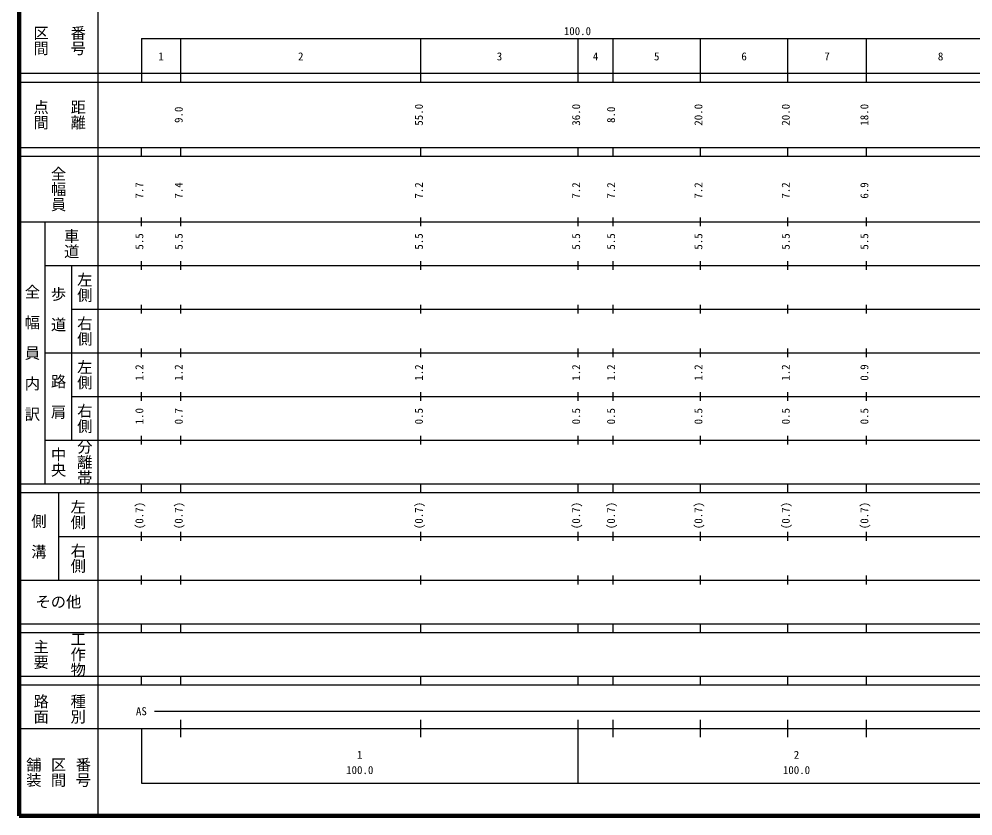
# Model space of a CAD drawing. Units: millimetres on the paper, enlarged 1000 times. Extents: x 40000 to 680000, y 20000 to 380000.
# Drawn here: x 40000 to 258398, y 20000 to 202409 of the extents above; entities that cross this region are included whole.
import ezdxf
from ezdxf.enums import TextEntityAlignment as Align

# ---------------------------------------------------------------- set-up
doc = ezdxf.new("R2010")
doc.units = ezdxf.units.MM
doc.header["$LTSCALE"] = 1000
doc.layers.add('M-TTL', color=2, linetype='Continuous', lineweight=140)
doc.layers.add('M-TTL-BAND', color=7, linetype='Continuous', lineweight=25)
doc.styles.add('@ＭＳ ゴシック', font='')
doc.styles.add('ＭＳ ゴシック', font='')
doc.styles.get('@ＭＳ ゴシック').set_extended_font_data('@MS Gothic')
doc.styles.get('ＭＳ ゴシック').set_extended_font_data('MS Gothic')

msp = doc.modelspace()

# ---------------------------------------------------------------- linework, layer by layer
at = {"layer": 'M-TTL'}
for p, q in [((40000, 380000), (40000, 20000)), ((40000, 20000), (680000, 20000))]:
    msp.add_line(p, q, dxfattribs=at)
at = {"layer": 'M-TTL-BAND'}
for p, q in [((58000, 370000), (58000, 20000)), ((68000, 198000), (579000, 198000)), ((68000, 198000), (68000, 188000)), ((77000, 188000), (77000, 198000)), ((132000, 188000), (132000, 198000)), ((168000, 188000), (168000, 198000)), ((176000, 188000), (176000, 198000)), ((196000, 188000), (196000, 198000)), ((216000, 188000), (216000, 198000)), ((234000, 188000), (234000, 198000)), ((40000, 190000), (579000, 190000)), ((40000, 188000), (579000, 188000)), ((40000, 173000), (579000, 173000)), ((68000, 171000), (68000, 173000)), ((77000, 171000), (77000, 173000)), ((132000, 171000), (132000, 173000)), ((168000, 171000), (168000, 173000)), ((176000, 171000), (176000, 173000)), ((196000, 171000), (196000, 173000)), ((216000, 171000), (216000, 173000)), ((234000, 171000), (234000, 173000)), ((40000, 171000), (579000, 171000)), ((40000, 156000), (579000, 156000)), ((46000, 96000), (46000, 156000)), ((68000, 155000), (68000, 157000)), ((77000, 155000), (77000, 157000)), ((132000, 155000), (132000, 157000)), ((168000, 155000), (168000, 157000)), ((176000, 155000), (176000, 157000)), ((196000, 155000), (196000, 157000)), ((216000, 155000), (216000, 157000)), ((234000, 155000), (234000, 157000)), ((68000, 145000), (68000, 147000)), ((77000, 145000), (77000, 147000)), ((132000, 145000), (132000, 147000)), ((168000, 145000), (168000, 147000)), ((176000, 145000), (176000, 147000)), ((196000, 145000), (196000, 147000)), ((216000, 145000), (216000, 147000)), ((234000, 145000), (234000, 147000)), ((46000, 146000), (579000, 146000)), ((52000, 146000), (52000, 106000)), ((52000, 136000), (579000, 136000)), ((68000, 135000), (68000, 137000)), ((77000, 135000), (77000, 137000)), ((132000, 135000), (132000, 137000)), ((168000, 135000), (168000, 137000)), ((176000, 135000), (176000, 137000)), ((196000, 135000), (196000, 137000)), ((216000, 135000), (216000, 137000)), ((234000, 135000), (234000, 137000)), ((68000, 125000), (68000, 127000)), ((77000, 125000), (77000, 127000)), ((132000, 125000), (132000, 127000)), ((168000, 125000), (168000, 127000)), ((176000, 125000), (176000, 127000)), ((196000, 125000), (196000, 127000)), ((216000, 125000), (216000, 127000)), ((234000, 125000), (234000, 127000)), ((46000, 126000), (579000, 126000)), ((52000, 116000), (579000, 116000)), ((68000, 115000), (68000, 117000)), ((77000, 115000), (77000, 117000)), ((132000, 115000), (132000, 117000)), ((168000, 115000), (168000, 117000)), ((176000, 115000), (176000, 117000)), ((196000, 115000), (196000, 117000)), ((216000, 115000), (216000, 117000)), ((234000, 115000), (234000, 117000)), ((46000, 106000), (579000, 106000)), ((68000, 105000), (68000, 107000)), ((77000, 105000), (77000, 107000)), ((132000, 105000), (132000, 107000)), ((168000, 105000), (168000, 107000)), ((176000, 105000), (176000, 107000)), ((196000, 105000), (196000, 107000)), ((216000, 105000), (216000, 107000)), ((234000, 105000), (234000, 107000)), ((40000, 96000), (579000, 96000)), ((40000, 94000), (579000, 94000)), ((49000, 94000), (49000, 74000)), ((68000, 94000), (68000, 96000)), ((77000, 94000), (77000, 96000)), ((132000, 94000), (132000, 96000)), ((168000, 94000), (168000, 96000)), ((176000, 94000), (176000, 96000)), ((196000, 94000), (196000, 96000)), ((216000, 94000), (216000, 96000)), ((234000, 94000), (234000, 96000)), ((49000, 84000), (579000, 84000)), ((68000, 83000), (68000, 85000)), ((77000, 83000), (77000, 85000)), ((132000, 83000), (132000, 85000)), ((168000, 83000), (168000, 85000)), ((176000, 83000), (176000, 85000)), ((196000, 83000), (196000, 85000)), ((216000, 83000), (216000, 85000)), ((234000, 83000), (234000, 85000)), ((68000, 73000), (68000, 75000)), ((77000, 73000), (77000, 75000)), ((132000, 73000), (132000, 75000)), ((168000, 73000), (168000, 75000)), ((176000, 73000), (176000, 75000)), ((196000, 73000), (196000, 75000)), ((216000, 73000), (216000, 75000)), ((234000, 73000), (234000, 75000)), ((40000, 74000), (579000, 74000)), ((40000, 64000), (579000, 64000)), ((68000, 62000), (68000, 64000)), ((77000, 62000), (77000, 64000)), ((132000, 62000), (132000, 64000)), ((168000, 62000), (168000, 64000)), ((176000, 62000), (176000, 64000)), ((196000, 62000), (196000, 64000)), ((216000, 62000), (216000, 64000)), ((234000, 62000), (234000, 64000)), ((40000, 62000), (579000, 62000)), ((40000, 52000), (579000, 52000)), ((68000, 50000), (68000, 52000)), ((77000, 50000), (77000, 52000)), ((132000, 50000), (132000, 52000)), ((168000, 50000), (168000, 52000)), ((176000, 50000), (176000, 52000)), ((196000, 50000), (196000, 52000)), ((216000, 50000), (216000, 52000)), ((234000, 50000), (234000, 52000)), ((40000, 50000), (579000, 50000)), ((71000, 44000), (565000, 44000)), ((77000, 38000), (77000, 42000)), ((132000, 38000), (132000, 42000)), ((168000, 27500), (168000, 42000)), ((176000, 38000), (176000, 42000)), ((196000, 38000), (196000, 42000)), ((216000, 38000), (216000, 42000)), ((234000, 38000), (234000, 42000)), ((40000, 40000), (579000, 40000)), ((68000, 40000), (68000, 27500)), ((68000, 27500), (579000, 27500))]:
    msp.add_line(p, q, dxfattribs=at)

# ---------------------------------------------------------------- texts
at = {"layer": 'M-TTL-BAND', "style": '@ＭＳ ゴシック'}
for s, p in [('区間', (45000, 197500)), ('番号', (53500, 197500)), ('点間', (45000, 180500)), ('距離', (53500, 180500)), ('全幅員', (49000, 163500)), ('車道', (52000, 151000)), ('左側', (55000, 141000)), ('全\u3000幅\u3000員\u3000内\u3000訳', (43000, 126000)), ('歩\u3000道', (49000, 136000)), ('右側', (55000, 131000)), ('左側', (55000, 121000)), ('路\u3000肩', (49000, 116000)), ('右側', (55000, 111000)), ('分離帯', (55000, 101000)), ('中央', (49000, 101000)), ('左側', (53500, 89000)), ('側\u3000溝', (44500, 84000)), ('右側', (53500, 79000)), ('工作物', (53500, 57000)), ('主要', (45000, 57000)), ('路面', (45000, 44500)), ('種別', (53500, 44500)), ('舗装', (43333, 30000)), ('区間', (49000, 30000)), ('番号', (54667, 30000))]:
    msp.add_text(s, height=2566, rotation=270, dxfattribs=at).set_placement(p, align=Align.MIDDLE_CENTER)
at = {"layer": 'M-TTL-BAND', "style": 'ＭＳ ゴシック'}
for s, p in [('100.0', (167844, 198195)), ('1', (72500, 192405)), ('2', (104500, 192405)), ('3', (150000, 192405)), ('4', (172000, 192405)), ('5', (186000, 192405)), ('6', (206000, 192405)), ('7', (225000, 192405)), ('8', (251000, 192405)), ('AS', (68000, 42500)), ('1', (118000, 32523)), ('2', (218000, 32523)), ('100.0', (118000, 29033)), ('100.0', (218000, 29033))]:
    msp.add_text(s, height=1833, dxfattribs=at).set_placement(p, align=Align.BOTTOM_CENTER)
for s, p in [('9.0', (78000, 180500)), ('55.0', (133000, 180500)), ('36.0', (169000, 180500)), ('8.0', (177000, 180500)), ('20.0', (197000, 180500)), ('20.0', (217000, 180500)), ('18.0', (235000, 180500)), ('7.7', (69000, 163174)), ('7.4', (78000, 163174)), ('7.2', (133000, 163174)), ('7.2', (169000, 163174)), ('7.2', (177000, 163174)), ('7.2', (197000, 163174)), ('7.2', (217000, 163174)), ('6.9', (235000, 163174)), ('5.5', (69000, 151500)), ('5.5', (78000, 151500)), ('5.5', (133000, 151500)), ('5.5', (169000, 151500)), ('5.5', (177000, 151500)), ('5.5', (197000, 151500)), ('5.5', (217000, 151500)), ('5.5', (235000, 151500)), ('1.2', (69000, 121500)), ('1.2', (78000, 121500)), ('1.2', (133000, 121500)), ('1.2', (169000, 121500)), ('1.2', (177000, 121500)), ('1.2', (197000, 121500)), ('1.2', (217000, 121500)), ('0.9', (235000, 121500)), ('1.0', (69000, 111500)), ('0.7', (78000, 111500)), ('0.5', (133000, 111500)), ('0.5', (169000, 111500)), ('0.5', (177000, 111500)), ('0.5', (197000, 111500)), ('0.5', (217000, 111500)), ('0.5', (235000, 111500)), ('(0.7)', (69000, 88764)), ('(0.7)', (78000, 88764)), ('(0.7)', (133000, 88764)), ('(0.7)', (169000, 88764)), ('(0.7)', (177000, 88764)), ('(0.7)', (197000, 88764)), ('(0.7)', (217000, 88764)), ('(0.7)', (235000, 88764))]:
    msp.add_text(s, height=1833, rotation=90, dxfattribs=at).set_placement(p, align=Align.BOTTOM_CENTER)
msp.add_text('その他', height=2566, dxfattribs=at).set_placement((49000, 69000), align=Align.MIDDLE_CENTER)

doc.saveas('drawing.dxf')
